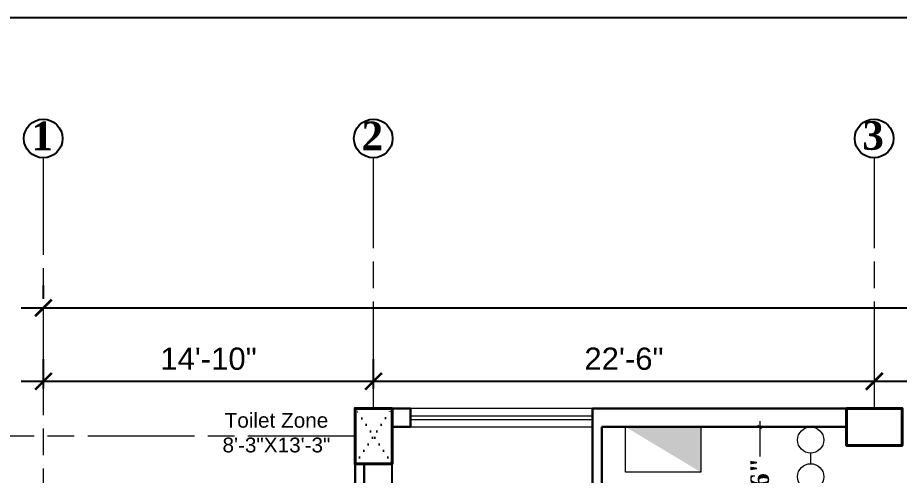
# Model space of a CAD drawing. Header units: inches. Extents: x -12 to 20935469, y -1604 to 24729220.
# Drawn here: x 20824040 to 20824515.4, y 24661573.2 to 24661820.3 of the extents above; entities that cross this region are included whole.
import ezdxf

# ---------------------------------------------------------------- set-up
doc = ezdxf.new("R2010")
doc.units = ezdxf.units.IN
doc.header["$LTSCALE"] = 0.03
doc.header["$MEASUREMENT"] = 0
doc.header["$PDMODE"] = 32
doc.header["$PDSIZE"] = 15
doc.linetypes.add('ACAD_ISO08W100', pattern=[36, 24, -3, 6, -3])
doc.linetypes.add('DOT', pattern=[0.25, 0, -0.25])
for name, color, linetype, lineweight in [('column', 1, 'Continuous', 40), ('Dim Line', 252, 'Continuous', 13), ('Dimiention', 75, 'Continuous', 18), ('Grid Line', 252, 'Continuous', 18), ('line', 7, 'Continuous', 9), ('Main Wall', 7, 'Continuous', 30), ('wind.', 150, 'Continuous', 20)]:
    doc.layers.add(name, color=color, linetype=linetype, lineweight=lineweight)
for name, color, linetype in [('DIM TEXT 2025', 7, 'Continuous'), ('TEXT', 7, 'Continuous'), ('w', 188, 'DOT')]:
    doc.layers.add(name, color=color, linetype=linetype)
doc.styles.add('2', font='swisscl.ttf')
doc.styles.add('RomanS', font='arial.ttf', dxfattribs={"height": 12})
doc.styles.get("Standard").update_dxf_attribs({"font": 'timesbd.ttf'})
doc.dimstyles.new('Aec_Arch_I', dxfattribs={"dimscale": 96, "dimtxt": 12, "dimasz": 0.09375, "dimexe": 0.125, "dimexo": 0.125, "dimgap": 0.0625, "dimtad": 1, "dimdec": 0, "dimzin": 3, "dimdsep": 46, "dimlunit": 4, "dimtxsty": 'RomanS', "dimblk1": 'ARCHTICK', "dimblk2": 'ARCHTICK', "dimsah": 1, "dimcen": 0.09375, "dimdle": 0.125, "dimadec": 0, "dimazin": 0, "dimtfac": 0.75, "dimtdec": 0, "dimtmove": 2, "dimatfit": 3, "dimldrblk": 'ARCHTICK', "dimfxl": 1, "dimfrac": 1, "dimtolj": 1, "dimtzin": 0, "dimarcsym": 0})
doc.dimstyles.new('Standard 8', dxfattribs={"dimtxt": 7, "dimasz": 2, "dimexe": 2, "dimexo": 2, "dimgap": 2, "dimtad": 0, "dimdec": 0, "dimzin": 3, "dimdsep": 46, "dimlunit": 4, "dimtxsty": 'Standard', "dimblk": 'OBLIQUE', "dimcen": 3, "dimdle": 3, "dimclrd": 256, "dimclre": 256, "dimclrt": 256, "dimadec": 0, "dimazin": 0, "dimtfac": 1, "dimtdec": 0, "dimtix": 1, "dimtofl": 0, "dimtmove": 0, "dimatfit": 0, "dimldrblk": 'OBLIQUE', "dimfxl": 1, "dimtolj": 1, "dimtzin": 0, "dimlwd": -1, "dimlwe": -1, "dimarcsym": 0})

# ---------------------------------------------------------------- blocks, each defined once
blk = doc.blocks.new('_ArchTick')
at = {"color": 0, "linetype": 'ByBlock', "lineweight": 35, "const_width": 0.15}
blk.add_lwpolyline([(-0.5, -0.5), (0.5, 0.5)], dxfattribs=at)
blk = doc.blocks.new('*D336')
at = {"layer": 'Defpoints', "color": 0, "transparency": 16777216}
for p in [(20820322.25, 24639400.93), (20820144.28, 24639385.03), (20820322.25, 24639385.03)]:
    blk.add_point(p, dxfattribs=at)
at = {"layer": 'Dim Line', "color": 0, "lineweight": -2, "transparency": 16777216}
for p, q in [((20820144.28, 24639397.03), (20820144.28, 24639412.93)), ((20820322.25, 24639397.03), (20820322.25, 24639412.93)), ((20820132.28, 24639400.93), (20820334.25, 24639400.93))]:
    blk.add_line(p, q, dxfattribs=at)
at = {"layer": 'Dim Line', "color": 0, "lineweight": -2, "transparency": 16777216, "xscale": 9, "yscale": 9, "zscale": 9, "rotation": 180}
blk.add_blockref('_ArchTick', (20820144.28, 24639400.93), dxfattribs=at)
at = {"layer": 'Dim Line', "color": 0, "lineweight": -2, "transparency": 16777216, "xscale": 9, "yscale": 9, "zscale": 9}
blk.add_blockref('_ArchTick', (20820322.25, 24639400.93), dxfattribs=at)
at = {"layer": 'Dim Line', "color": 0, "transparency": 16777216, "insert": (20820233.26, 24639413.05), "char_height": 12, "attachment_point": 5, "style": 'RomanS'}
blk.add_mtext('\\A1;14\'-10"', dxfattribs=at)
blk = doc.blocks.new('*D337')
at = {"layer": 'Defpoints', "color": 0, "transparency": 16777216}
for p in [(20820592.25, 24639400.93), (20820592.25, 24639400.93), (20820322.25, 24639385.03)]:
    blk.add_point(p, dxfattribs=at)
at = {"layer": 'Dim Line', "color": 0, "lineweight": -2, "transparency": 16777216}
for p, q in [((20820322.25, 24639397.03), (20820322.25, 24639412.93)), ((20820310.25, 24639400.93), (20820604.25, 24639400.93))]:
    blk.add_line(p, q, dxfattribs=at)
at = {"layer": 'Dim Line', "color": 0, "lineweight": -2, "transparency": 16777216, "xscale": 9, "yscale": 9, "zscale": 9, "rotation": 180}
blk.add_blockref('_ArchTick', (20820322.25, 24639400.93), dxfattribs=at)
at = {"layer": 'Dim Line', "color": 0, "lineweight": -2, "transparency": 16777216, "xscale": 9, "yscale": 9, "zscale": 9}
blk.add_blockref('_ArchTick', (20820592.25, 24639400.93), dxfattribs=at)
at = {"layer": 'Dim Line', "color": 0, "transparency": 16777216, "insert": (20820457.25, 24639413.05), "char_height": 12, "attachment_point": 5, "style": 'RomanS'}
blk.add_mtext('\\A1;22\'-6"', dxfattribs=at)
blk = doc.blocks.new('*D338')
at = {"layer": 'Defpoints', "color": 0, "transparency": 16777216}
for p in [(20820592.25, 24639400.93), (20820862.25, 24639400.93), (20820862.25, 24639400.93)]:
    blk.add_point(p, dxfattribs=at)
at = {"layer": 'Dim Line', "color": 0, "lineweight": -2, "transparency": 16777216}
blk.add_line((20820580.25, 24639400.93), (20820874.25, 24639400.93), dxfattribs=at)
at = {"layer": 'Dim Line', "color": 0, "lineweight": -2, "transparency": 16777216, "xscale": 9, "yscale": 9, "zscale": 9, "rotation": 180}
blk.add_blockref('_ArchTick', (20820592.25, 24639400.93), dxfattribs=at)
at = {"layer": 'Dim Line', "color": 0, "lineweight": -2, "transparency": 16777216, "xscale": 9, "yscale": 9, "zscale": 9}
blk.add_blockref('_ArchTick', (20820862.25, 24639400.93), dxfattribs=at)
at = {"layer": 'Dim Line', "color": 0, "transparency": 16777216, "insert": (20820727.25, 24639413.05), "char_height": 12, "attachment_point": 5, "style": 'RomanS'}
blk.add_mtext('\\A1;22\'-6"', dxfattribs=at)
blk = doc.blocks.new('*D329')
at = {"layer": 'Defpoints', "color": 0, "transparency": 16777216}
for p in [(20822147.72, 24639440.57), (20820144.28, 24639433.51), (20822147.72, 24639433.51)]:
    blk.add_point(p, dxfattribs=at)
at = {"layer": 'Dim Line', "color": 0, "lineweight": -2, "transparency": 16777216}
for p, q in [((20820144.28, 24639445.51), (20820144.28, 24639452.57)), ((20822147.72, 24639445.51), (20822147.72, 24639452.57)), ((20820132.28, 24639440.57), (20822159.72, 24639440.57))]:
    blk.add_line(p, q, dxfattribs=at)
at = {"layer": 'Dim Line', "color": 0, "lineweight": -2, "transparency": 16777216, "xscale": 9, "yscale": 9, "zscale": 9, "rotation": 180}
blk.add_blockref('_ArchTick', (20820144.28, 24639440.57), dxfattribs=at)
at = {"layer": 'Dim Line', "color": 0, "lineweight": -2, "transparency": 16777216, "xscale": 9, "yscale": 9, "zscale": 9}
blk.add_blockref('_ArchTick', (20822147.72, 24639440.57), dxfattribs=at)
at = {"layer": 'Dim Line', "color": 0, "transparency": 16777216, "insert": (20821146, 24639452.7), "char_height": 12, "attachment_point": 5, "style": 'RomanS'}
blk.add_mtext('\\A1;166\'-11"', dxfattribs=at)
blk = doc.blocks.new('_Oblique')
at = {"color": 0, "linetype": 'ByBlock', "lineweight": -2}
blk.add_line((-0.5, -0.5), (0.5, 0.5), dxfattribs=at)
blk = doc.blocks.new('*D134')
at = {"layer": 'Defpoints', "color": 0, "transparency": 16777216}
for p in [(20824417.85, 24661599.41), (20824440.11, 24661599.41), (20824417.87, 24661533.39)]:
    blk.add_point(p, dxfattribs=at)
at = {"layer": 'DIM TEXT 2025', "lineweight": 0, "transparency": 16777216}
for p, q in [((20824440.11, 24661602.41), (20824440.11, 24661583.51)), ((20824417.85, 24661599.41), (20824442.11, 24661599.41)), ((20824440.11, 24661530.39), (20824440.11, 24661549.28)), ((20824417.87, 24661533.39), (20824442.11, 24661533.39))]:
    blk.add_line(p, q, dxfattribs=at)
at = {"layer": 'DIM TEXT 2025', "lineweight": 0, "transparency": 16777216, "xscale": 2, "yscale": 2, "zscale": 2}
for p, rotation in [((20824440.11, 24661599.41), 90), ((20824440.11, 24661533.39), 270)]:
    blk.add_blockref('_Oblique', p, dxfattribs=dict(at, rotation=rotation))
at = {"layer": 'DIM TEXT 2025', "lineweight": 0, "transparency": 16777216, "insert": (20824440.11, 24661566.4), "char_height": 10, "attachment_point": 5, "rotation": 90}
blk.add_mtext('\\A1;5\'-6"', dxfattribs=at)
blk = doc.blocks.new('U7TYT')
at = {"layer": 'Dimiention', "ltscale": 50, "transparency": 33554590}
h = blk.add_hatch(color=253, dxfattribs=at)
h.dxf.hatch_style = 1
h.paths.add_polyline_path([(7347319.5, 3290479.6), (7346977, 3290273.9), (7347319.5, 3290273.9)])
at = {"layer": 'Dimiention', "color": 4, "ltscale": 50}
blk.add_lwpolyline([(7347319.5, 3290273.9), (7347319.5, 3290479.6), (7346977, 3290479.6), (7346977, 3290273.9)], close=True, dxfattribs=at)
blk = doc.blocks.new('gy')
at = {"layer": 'Dimiention', "color": 18, "ltscale": 50, "true_color": 0x000000}
for p, q in [((3543686.26, 5183217.13), (3543686.26, 5183211.14)), ((3543688.4, 5183217.13), (3543694.39, 5183211.14)), ((3543694.39, 5183217.13), (3543688.4, 5183211.14)), ((3543696.38, 5183214.14), (3543682.58, 5183214.14)), ((3543705.77, 5183214.14), (3543703.06, 5183214.14))]:
    blk.add_line(p, q, dxfattribs=at)
for centre in [(3543699.72, 5183214.14), (3543709.11, 5183214.14)]:
    blk.add_circle(centre, 3.34, dxfattribs=at)
blk = doc.blocks.new('GRID')
at = {"layer": 'Grid Line', "color": 252, "linetype": 'ACAD_ISO08W100', "lineweight": 9, "ltscale": 80, "true_color": 0x939598}
for p, q in [((20820144.28, 24639296.33), (20820144.28, 24639521.54)), ((20820322.25, 24639386.33), (20820322.25, 24639521.55)), ((20820592.25, 24639386.33), (20820592.25, 24639521.55)), ((20820312.11, 24639371.33), (20819943.28, 24639371.33))]:
    blk.add_line(p, q, dxfattribs=at)
at = {"layer": 'TEXT'}
for centre in [(20820144.14, 24639531.96), (20820322.11, 24639531.97), (20820592.11, 24639531.97)]:
    blk.add_circle(centre, 10.42, dxfattribs=at)
at = {"layer": 'TEXT', "char_height": 15.435, "width": 227.4581, "attachment_point": 8, "rotation": 0}
for s, insert in [('\\A1;1', (20820143.62, 24639525.66)), ('\\A1;2', (20820321.59, 24639525.67)), ('\\A1;3', (20820591.59, 24639525.67))]:
    blk.add_mtext(s, dxfattribs=dict(at, insert=insert))
at = {"layer": 'Dim Line'}
for base, p1, p2, picture, middle in [((20822147.72, 24639440.57), (20820144.28, 24639433.51), (20822147.72, 24639433.51), '*D329', (20821146, 24639452.7)), ((20820322.25, 24639400.93), (20820144.28, 24639385.03), (20820322.25, 24639385.03), '*D336', (20820233.26, 24639413.05)), ((20820592.25, 24639400.93), (20820322.25, 24639385.03), (20820592.25, 24639400.93), '*D337', (20820457.25, 24639413.05)), ((20820862.25, 24639400.93), (20820592.25, 24639400.93), (20820862.25, 24639400.93), '*D338', (20820727.25, 24639413.05))]:
    dim = blk.add_linear_dim(base=base, p1=p1, p2=p2, dimstyle='Aec_Arch_I', dxfattribs=at)
    dim.commit()
    dim.dimension.update_dxf_attribs({"geometry": picture, "text_midpoint": middle})

msp = doc.modelspace()

# ---------------------------------------------------------------- linework, layer by layer
msp.add_line((20824241.87, 24661549.4), (20824241.87, 24661579.39))
at = {"layer": 'column', "lineweight": 40, "ltscale": 20}
for points in [[(20824241.87, 24661609.4), (20824221.87, 24661609.4), (20824221.87, 24661579.4), (20824241.87, 24661579.4)], [(20824486.87, 24661609.4), (20824486.87, 24661589.4), (20824516.87, 24661589.4), (20824516.87, 24661609.4)]]:
    msp.add_lwpolyline(points, close=True, dxfattribs=at)
at = {"layer": 'Defpoints'}
msp.add_lwpolyline([(20823799.37, 24661820.28), (20826238.23, 24661820.28), (20826238.23, 24660255.41), (20823799.37, 24660255.41)], close=True, dxfattribs=at)
at = {"layer": 'Main Wall'}
for p, q in [((20824241.87, 24661609.4), (20824251.87, 24661609.4)), ((20824251.87, 24661609.4), (20824251.87, 24661599.37)), ((20824486.87, 24661609.4), (20824349.87, 24661609.4)), ((20824349.87, 24661435.58), (20824349.87, 24661609.4)), ((20824251.87, 24661599.37), (20824241.87, 24661599.37)), ((20824354.87, 24661599.39), (20824486.87, 24661599.42)), ((20824354.87, 24661435.58), (20824354.87, 24661599.39)), ((20824221.87, 24661549.4), (20824221.87, 24661579.4)), ((20824226.87, 24661549.4), (20824226.87, 24661579.4))]:
    msp.add_line(p, q, dxfattribs=at)
at = {"layer": 'w', "linetype": 'DOT', "lineweight": 30, "ltscale": 550, "transparency": 33554661}
for p, q in [((20824241.87, 24661579.4), (20824221.87, 24661609.4)), ((20824221.87, 24661579.43), (20824241.87, 24661609.4))]:
    msp.add_line(p, q, dxfattribs=at)
at = {"layer": 'wind.', "lineweight": 5}
for p, q in [((20824349.87, 24661609.4), (20824251.87, 24661609.4)), ((20824251.87, 24661605.37), (20824349.87, 24661605.39)), ((20824251.87, 24661603.37), (20824349.87, 24661603.39)), ((20824251.87, 24661599.37), (20824349.87, 24661599.39))]:
    msp.add_line(p, q, dxfattribs=at)

# ---------------------------------------------------------------- block references
msp.add_blockref('GRID', (3909.62, 22223.07))
at = {"layer": 'Dimiention', "xscale": 2.112111447955701, "yscale": 2.112111447955701, "zscale": 2.112111447955701, "rotation": 89.99999999999999}
msp.add_blockref('gy', (31771993.46, 17176883.76), dxfattribs=at)
at = {"layer": 'line', "color": 5, "xscale": -0.1185378862922786, "yscale": 0.1185378862922786, "zscale": 0.1185378862922786, "rotation": 179.9988390966592}
msp.add_blockref('U7TYT', (19953480.46, 25051639.15), dxfattribs=at)

# ---------------------------------------------------------------- texts
at = {"layer": 'TEXT', "color": 30, "lineweight": 5, "ltscale": 20, "insert": (20824179.51, 24661606.98), "char_height": 8, "attachment_point": 2, "style": '2'}
msp.add_mtext_dynamic_manual_height_columns('{\\fArial|b0|i0|c0|p34;\\C0;Toilet Zone\\P8\'-3"X13\'-3"}', width=104.7597, gutter_width=0.5, heights=[0], dxfattribs=at)

# ---------------------------------------------------------------- dimensions: what is measured, and where the dimension line sits
at = {"layer": 'DIM TEXT 2025', "lineweight": 0}
dim = msp.add_linear_dim(base=(20824440.11, 24661599.41), p1=(20824417.87, 24661533.39), p2=(20824417.85, 24661599.41), angle=90, dimstyle='Standard 8', override={"dimtxt": 10, "dimexo": 0, "dimlwd": 0, "dimlwe": 0}, dxfattribs=at)
dim.commit()
dim.dimension.update_dxf_attribs({"geometry": '*D134', "text_midpoint": (20824440.11, 24661566.4)})

doc.saveas('drawing.dxf')
